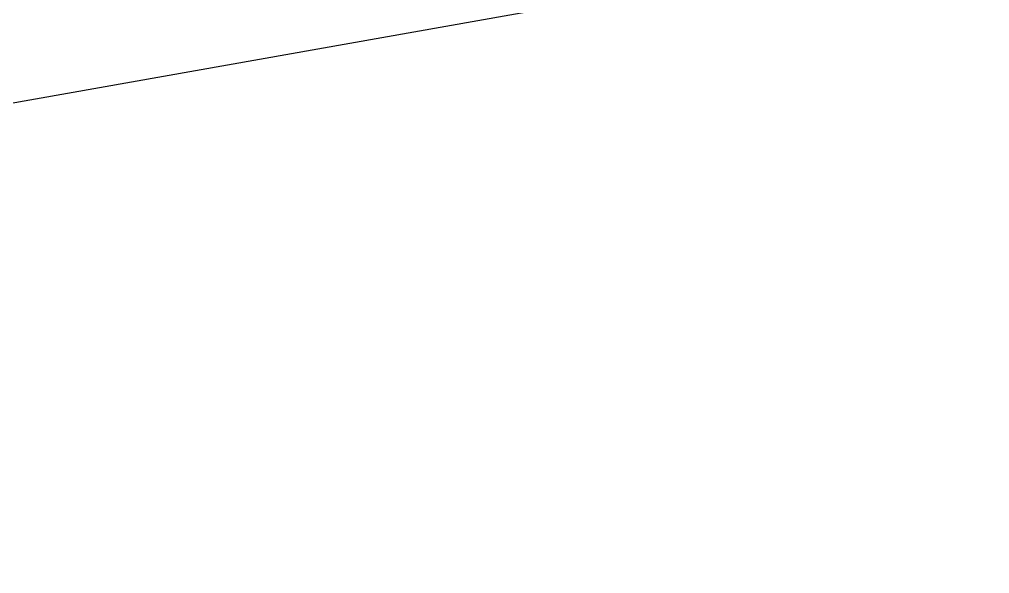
# Model space of a CAD drawing. Header units: millimetres. Extents: x 0 to 8967983, y -224399 to 13801.
# Drawn here: x 71331.5 to 71336.9, y -193396.44 to -193393.35 of the extents above; entities that cross this region are included whole.
import ezdxf

# ---------------------------------------------------------------- set-up
doc = ezdxf.new("R2010")
doc.units = ezdxf.units.MM
doc.header["$LTSCALE"] = 10
doc.layers.add('Архитектура', color=251, linetype='Continuous')

msp = doc.modelspace()

# ---------------------------------------------------------------- linework, layer by layer
at = {"layer": 'Архитектура', "lineweight": 25, "transparency": 33554684}
msp.add_lwpolyline([(71338.5862, -193399.4831), (71336.0074, -193398.2067), (71335.746, -193398.1292), (71331.3041, -193398.9165), (71330.9865, -193399.2204), (71330.1036, -193399.1292), (71329.4014, -193395.1675), (71330.1916, -193394.0369), (71352.8109, -193390.0279)], dxfattribs=at)
msp.add_lwpolyline([(71338.5862, -193399.4831), (71336.0074, -193398.2067), (71335.746, -193398.1292), (71331.3041, -193398.9165), (71330.9865, -193399.2204), (71330.1036, -193399.1292), (71329.4014, -193395.1675), (71330.1916, -193394.0369), (71352.8109, -193390.0279)], dxfattribs=at)
msp.add_lwpolyline([(71338.5862, -193399.4831), (71336.0074, -193398.2067), (71335.746, -193398.1292), (71331.3041, -193398.9165), (71330.9865, -193399.2204), (71330.1036, -193399.1292), (71329.4014, -193395.1675), (71330.1916, -193394.0369), (71352.8109, -193390.0279)], dxfattribs=at)
msp.add_lwpolyline([(71338.5862, -193399.4831), (71336.0074, -193398.2067), (71335.746, -193398.1292), (71331.3041, -193398.9165), (71330.9865, -193399.2204), (71330.1036, -193399.1292), (71329.4014, -193395.1675), (71330.1916, -193394.0369), (71352.8109, -193390.0279)], dxfattribs=at)
msp.add_lwpolyline([(71338.5862, -193399.4831), (71336.0074, -193398.2067), (71335.746, -193398.1292), (71331.3041, -193398.9165), (71330.9865, -193399.2204), (71330.1036, -193399.1292), (71329.4014, -193395.1675), (71330.1916, -193394.0369), (71352.8109, -193390.0279)], dxfattribs=at)
msp.add_lwpolyline([(71338.5862, -193399.4831), (71336.0074, -193398.2067), (71335.746, -193398.1292), (71331.3041, -193398.9165), (71330.9865, -193399.2204), (71330.1036, -193399.1292), (71329.4014, -193395.1675), (71330.1916, -193394.0369), (71352.8109, -193390.0279)], dxfattribs=at)
msp.add_lwpolyline([(71338.5862, -193399.4831), (71336.0074, -193398.2067), (71335.746, -193398.1292), (71331.3041, -193398.9165), (71330.9865, -193399.2204), (71330.1036, -193399.1292), (71329.4014, -193395.1675), (71330.1916, -193394.0369), (71352.8109, -193390.0279)], dxfattribs=at)
msp.add_lwpolyline([(71338.5862, -193399.4831), (71336.0074, -193398.2067), (71335.746, -193398.1292), (71331.3041, -193398.9165), (71330.9865, -193399.2204), (71330.1036, -193399.1292), (71329.4014, -193395.1675), (71330.1916, -193394.0369), (71352.8109, -193390.0279)], dxfattribs=at)
msp.add_lwpolyline([(71338.5862, -193399.4831), (71336.0074, -193398.2067), (71335.746, -193398.1292), (71331.3041, -193398.9165), (71330.9865, -193399.2204), (71330.1036, -193399.1292), (71329.4014, -193395.1675), (71330.1916, -193394.0369), (71352.8109, -193390.0279)], dxfattribs=at)
msp.add_lwpolyline([(71338.5862, -193399.4831), (71336.0074, -193398.2067), (71335.746, -193398.1292), (71331.3041, -193398.9165), (71330.9865, -193399.2204), (71330.1036, -193399.1292), (71329.4014, -193395.1675), (71330.1916, -193394.0369), (71352.8109, -193390.0279)], dxfattribs=at)
msp.add_lwpolyline([(71338.5862, -193399.4831), (71336.0074, -193398.2067), (71335.746, -193398.1292), (71331.3041, -193398.9165), (71330.9865, -193399.2204), (71330.1036, -193399.1292), (71329.4014, -193395.1675), (71330.1916, -193394.0369), (71352.8109, -193390.0279)], dxfattribs=at)
msp.add_lwpolyline([(71338.5862, -193399.4831), (71336.0074, -193398.2067), (71335.746, -193398.1292), (71331.3041, -193398.9165), (71330.9865, -193399.2204), (71330.1036, -193399.1292), (71329.4014, -193395.1675), (71330.1916, -193394.0369), (71352.8109, -193390.0279)], dxfattribs=at)
msp.add_lwpolyline([(71338.5862, -193399.4831), (71336.0074, -193398.2067), (71335.746, -193398.1292), (71331.3041, -193398.9165), (71330.9865, -193399.2204), (71330.1036, -193399.1292), (71329.4014, -193395.1675), (71330.1916, -193394.0369), (71352.8109, -193390.0279)], dxfattribs=at)
msp.add_lwpolyline([(71338.5862, -193399.4831), (71336.0074, -193398.2067), (71335.746, -193398.1292), (71331.3041, -193398.9165), (71330.9865, -193399.2204), (71330.1036, -193399.1292), (71329.4014, -193395.1675), (71330.1916, -193394.0369), (71352.8109, -193390.0279)], dxfattribs=at)
msp.add_lwpolyline([(71338.5862, -193399.4831), (71336.0074, -193398.2067), (71335.746, -193398.1292), (71331.3041, -193398.9165), (71330.9865, -193399.2204), (71330.1036, -193399.1292), (71329.4014, -193395.1675), (71330.1916, -193394.0369), (71352.8109, -193390.0279)], dxfattribs=at)
msp.add_lwpolyline([(71338.5862, -193399.4831), (71336.0074, -193398.2067), (71335.746, -193398.1292), (71331.3041, -193398.9165), (71330.9865, -193399.2204), (71330.1036, -193399.1292), (71329.4014, -193395.1675), (71330.1916, -193394.0369), (71352.8109, -193390.0279)], dxfattribs=at)
msp.add_lwpolyline([(71338.5862, -193399.4831), (71336.0074, -193398.2067), (71335.746, -193398.1292), (71331.3041, -193398.9165), (71330.9865, -193399.2204), (71330.1036, -193399.1292), (71329.4014, -193395.1675), (71330.1916, -193394.0369), (71352.8109, -193390.0279)], dxfattribs=at)
msp.add_lwpolyline([(71338.5862, -193399.4831), (71336.0074, -193398.2067), (71335.746, -193398.1292), (71331.3041, -193398.9165), (71330.9865, -193399.2204), (71330.1036, -193399.1292), (71329.4014, -193395.1675), (71330.1916, -193394.0369), (71352.8109, -193390.0279)], dxfattribs=at)
msp.add_lwpolyline([(71338.5862, -193399.4831), (71336.0074, -193398.2067), (71335.746, -193398.1292), (71331.3041, -193398.9165), (71330.9865, -193399.2204), (71330.1036, -193399.1292), (71329.4014, -193395.1675), (71330.1916, -193394.0369), (71352.8109, -193390.0279)], dxfattribs=at)
msp.add_lwpolyline([(71338.5862, -193399.4831), (71336.0074, -193398.2067), (71335.746, -193398.1292), (71331.3041, -193398.9165), (71330.9865, -193399.2204), (71330.1036, -193399.1292), (71329.4014, -193395.1675), (71330.1916, -193394.0369), (71352.8109, -193390.0279)], dxfattribs=at)
msp.add_lwpolyline([(71338.5862, -193399.4831), (71336.0074, -193398.2067), (71335.746, -193398.1292), (71331.3041, -193398.9165), (71330.9865, -193399.2204), (71330.1036, -193399.1292), (71329.4014, -193395.1675), (71330.1916, -193394.0369), (71352.8109, -193390.0279)], dxfattribs=at)
msp.add_lwpolyline([(71338.5862, -193399.4831), (71336.0074, -193398.2067), (71335.746, -193398.1292), (71331.3041, -193398.9165), (71330.9865, -193399.2204), (71330.1036, -193399.1292), (71329.4014, -193395.1675), (71330.1916, -193394.0369), (71352.8109, -193390.0279)], dxfattribs=at)
msp.add_lwpolyline([(71338.5862, -193399.4831), (71336.0074, -193398.2067), (71335.746, -193398.1292), (71331.3041, -193398.9165), (71330.9865, -193399.2204), (71330.1036, -193399.1292), (71329.4014, -193395.1675), (71330.1916, -193394.0369), (71352.8109, -193390.0279)], dxfattribs=at)
msp.add_lwpolyline([(71338.5862, -193399.4831), (71336.0074, -193398.2067), (71335.746, -193398.1292), (71331.3041, -193398.9165), (71330.9865, -193399.2204), (71330.1036, -193399.1292), (71329.4014, -193395.1675), (71330.1916, -193394.0369), (71352.8109, -193390.0279)], dxfattribs=at)
msp.add_lwpolyline([(71338.5862, -193399.4831), (71336.0074, -193398.2067), (71335.746, -193398.1292), (71331.3041, -193398.9165), (71330.9865, -193399.2204), (71330.1036, -193399.1292), (71329.4014, -193395.1675), (71330.1916, -193394.0369), (71352.8109, -193390.0279)], dxfattribs=at)
msp.add_lwpolyline([(71338.5862, -193399.4831), (71336.0074, -193398.2067), (71335.746, -193398.1292), (71331.3041, -193398.9165), (71330.9865, -193399.2204), (71330.1036, -193399.1292), (71329.4014, -193395.1675), (71330.1916, -193394.0369), (71352.8109, -193390.0279)], dxfattribs=at)
msp.add_lwpolyline([(71338.5862, -193399.4831), (71336.0074, -193398.2067), (71335.746, -193398.1292), (71331.3041, -193398.9165), (71330.9865, -193399.2204), (71330.1036, -193399.1292), (71329.4014, -193395.1675), (71330.1916, -193394.0369), (71352.8109, -193390.0279)], dxfattribs=at)
msp.add_lwpolyline([(71338.5862, -193399.4831), (71336.0074, -193398.2067), (71335.746, -193398.1292), (71331.3041, -193398.9165), (71330.9865, -193399.2204), (71330.1036, -193399.1292), (71329.4014, -193395.1675), (71330.1916, -193394.0369), (71352.8109, -193390.0279)], dxfattribs=at)
msp.add_lwpolyline([(71338.5862, -193399.4831), (71336.0074, -193398.2067), (71335.746, -193398.1292), (71331.3041, -193398.9165), (71330.9865, -193399.2204), (71330.1036, -193399.1292), (71329.4014, -193395.1675), (71330.1916, -193394.0369), (71352.8109, -193390.0279)], dxfattribs=at)
msp.add_lwpolyline([(71338.5862, -193399.4831), (71336.0074, -193398.2067), (71335.746, -193398.1292), (71331.3041, -193398.9165), (71330.9865, -193399.2204), (71330.1036, -193399.1292), (71329.4014, -193395.1675), (71330.1916, -193394.0369), (71352.8109, -193390.0279)], dxfattribs=at)
msp.add_lwpolyline([(71338.5862, -193399.4831), (71336.0074, -193398.2067), (71335.746, -193398.1292), (71331.3041, -193398.9165), (71330.9865, -193399.2204), (71330.1036, -193399.1292), (71329.4014, -193395.1675), (71330.1916, -193394.0369), (71352.8109, -193390.0279)], dxfattribs=at)
msp.add_lwpolyline([(71338.5862, -193399.4831), (71336.0074, -193398.2067), (71335.746, -193398.1292), (71331.3041, -193398.9165), (71330.9865, -193399.2204), (71330.1036, -193399.1292), (71329.4014, -193395.1675), (71330.1916, -193394.0369), (71352.8109, -193390.0279)], dxfattribs=at)
msp.add_lwpolyline([(71338.5862, -193399.4831), (71336.0074, -193398.2067), (71335.746, -193398.1292), (71331.3041, -193398.9165), (71330.9865, -193399.2204), (71330.1036, -193399.1292), (71329.4014, -193395.1675), (71330.1916, -193394.0369), (71352.8109, -193390.0279)], dxfattribs=at)
msp.add_lwpolyline([(71338.5862, -193399.4831), (71336.0074, -193398.2067), (71335.746, -193398.1292), (71331.3041, -193398.9165), (71330.9865, -193399.2204), (71330.1036, -193399.1292), (71329.4014, -193395.1675), (71330.1916, -193394.0369), (71352.8109, -193390.0279)], dxfattribs=at)
msp.add_lwpolyline([(71338.5862, -193399.4831), (71336.0074, -193398.2067), (71335.746, -193398.1292), (71331.3041, -193398.9165), (71330.9865, -193399.2204), (71330.1036, -193399.1292), (71329.4014, -193395.1675), (71330.1916, -193394.0369), (71352.8109, -193390.0279)], dxfattribs=at)
msp.add_lwpolyline([(71338.5862, -193399.4831), (71336.0074, -193398.2067), (71335.746, -193398.1292), (71331.3041, -193398.9165), (71330.9865, -193399.2204), (71330.1036, -193399.1292), (71329.4014, -193395.1675), (71330.1916, -193394.0369), (71352.8109, -193390.0279)], dxfattribs=at)
msp.add_lwpolyline([(71338.5862, -193399.4831), (71336.0074, -193398.2067), (71335.746, -193398.1292), (71331.3041, -193398.9165), (71330.9865, -193399.2204), (71330.1036, -193399.1292), (71329.4014, -193395.1675), (71330.1916, -193394.0369), (71352.8109, -193390.0279)], dxfattribs=at)
msp.add_lwpolyline([(71338.5862, -193399.4831), (71336.0074, -193398.2067), (71335.746, -193398.1292), (71331.3041, -193398.9165), (71330.9865, -193399.2204), (71330.1036, -193399.1292), (71329.4014, -193395.1675), (71330.1916, -193394.0369), (71352.8109, -193390.0279)], dxfattribs=at)
msp.add_lwpolyline([(71338.5862, -193399.4831), (71336.0074, -193398.2067), (71335.746, -193398.1292), (71331.3041, -193398.9165), (71330.9865, -193399.2204), (71330.1036, -193399.1292), (71329.4014, -193395.1675), (71330.1916, -193394.0369), (71352.8109, -193390.0279)], dxfattribs=at)
msp.add_lwpolyline([(71338.5862, -193399.4831), (71336.0074, -193398.2067), (71335.746, -193398.1292), (71331.3041, -193398.9165), (71330.9865, -193399.2204), (71330.1036, -193399.1292), (71329.4014, -193395.1675), (71330.1916, -193394.0369), (71352.8109, -193390.0279)], dxfattribs=at)
msp.add_lwpolyline([(71338.5862, -193399.4831), (71336.0074, -193398.2067), (71335.746, -193398.1292), (71331.3041, -193398.9165), (71330.9865, -193399.2204), (71330.1036, -193399.1292), (71329.4014, -193395.1675), (71330.1916, -193394.0369), (71352.8109, -193390.0279)], dxfattribs=at)
msp.add_lwpolyline([(71338.5862, -193399.4831), (71336.0074, -193398.2067), (71335.746, -193398.1292), (71331.3041, -193398.9165), (71330.9865, -193399.2204), (71330.1036, -193399.1292), (71329.4014, -193395.1675), (71330.1916, -193394.0369), (71352.8109, -193390.0279)], dxfattribs=at)
msp.add_lwpolyline([(71338.5862, -193399.4831), (71336.0074, -193398.2067), (71335.746, -193398.1292), (71331.3041, -193398.9165), (71330.9865, -193399.2204), (71330.1036, -193399.1292), (71329.4014, -193395.1675), (71330.1916, -193394.0369), (71352.8109, -193390.0279)], dxfattribs=at)
msp.add_lwpolyline([(71338.5862, -193399.4831), (71336.0074, -193398.2067), (71335.746, -193398.1292), (71331.3041, -193398.9165), (71330.9865, -193399.2204), (71330.1036, -193399.1292), (71329.4014, -193395.1675), (71330.1916, -193394.0369), (71352.8109, -193390.0279)], dxfattribs=at)
msp.add_lwpolyline([(71338.5862, -193399.4831), (71336.0074, -193398.2067), (71335.746, -193398.1292), (71331.3041, -193398.9165), (71330.9865, -193399.2204), (71330.1036, -193399.1292), (71329.4014, -193395.1675), (71330.1916, -193394.0369), (71352.8109, -193390.0279)], dxfattribs=at)
msp.add_lwpolyline([(71338.5862, -193399.4831), (71336.0074, -193398.2067), (71335.746, -193398.1292), (71331.3041, -193398.9165), (71330.9865, -193399.2204), (71330.1036, -193399.1292), (71329.4014, -193395.1675), (71330.1916, -193394.0369), (71352.8109, -193390.0279)], dxfattribs=at)
msp.add_lwpolyline([(71338.5862, -193399.4831), (71336.0074, -193398.2067), (71335.746, -193398.1292), (71331.3041, -193398.9165), (71330.9865, -193399.2204), (71330.1036, -193399.1292), (71329.4014, -193395.1675), (71330.1916, -193394.0369), (71352.8109, -193390.0279)], dxfattribs=at)
msp.add_lwpolyline([(71338.5862, -193399.4831), (71336.0074, -193398.2067), (71335.746, -193398.1292), (71331.3041, -193398.9165), (71330.9865, -193399.2204), (71330.1036, -193399.1292), (71329.4014, -193395.1675), (71330.1916, -193394.0369), (71352.8109, -193390.0279)], dxfattribs=at)
msp.add_lwpolyline([(71338.5862, -193399.4831), (71336.0074, -193398.2067), (71335.746, -193398.1292), (71331.3041, -193398.9165), (71330.9865, -193399.2204), (71330.1036, -193399.1292), (71329.4014, -193395.1675), (71330.1916, -193394.0369), (71352.8109, -193390.0279)], dxfattribs=at)
msp.add_lwpolyline([(71338.5862, -193399.4831), (71336.0074, -193398.2067), (71335.746, -193398.1292), (71331.3041, -193398.9165), (71330.9865, -193399.2204), (71330.1036, -193399.1292), (71329.4014, -193395.1675), (71330.1916, -193394.0369), (71352.8109, -193390.0279)], dxfattribs=at)
msp.add_lwpolyline([(71338.5862, -193399.4831), (71336.0074, -193398.2067), (71335.746, -193398.1292), (71331.3041, -193398.9165), (71330.9865, -193399.2204), (71330.1036, -193399.1292), (71329.4014, -193395.1675), (71330.1916, -193394.0369), (71352.8109, -193390.0279)], dxfattribs=at)
msp.add_lwpolyline([(71338.5862, -193399.4831), (71336.0074, -193398.2067), (71335.746, -193398.1292), (71331.3041, -193398.9165), (71330.9865, -193399.2204), (71330.1036, -193399.1292), (71329.4014, -193395.1675), (71330.1916, -193394.0369), (71352.8109, -193390.0279)], dxfattribs=at)
msp.add_lwpolyline([(71338.5862, -193399.4831), (71336.0074, -193398.2067), (71335.746, -193398.1292), (71331.3041, -193398.9165), (71330.9865, -193399.2204), (71330.1036, -193399.1292), (71329.4014, -193395.1675), (71330.1916, -193394.0369), (71352.8109, -193390.0279)], dxfattribs=at)
msp.add_lwpolyline([(71338.5862, -193399.4831), (71336.0074, -193398.2067), (71335.746, -193398.1292), (71331.3041, -193398.9165), (71330.9865, -193399.2204), (71330.1036, -193399.1292), (71329.4014, -193395.1675), (71330.1916, -193394.0369), (71352.8109, -193390.0279)], dxfattribs=at)
msp.add_lwpolyline([(71338.5862, -193399.4831), (71336.0074, -193398.2067), (71335.746, -193398.1292), (71331.3041, -193398.9165), (71330.9865, -193399.2204), (71330.1036, -193399.1292), (71329.4014, -193395.1675), (71330.1916, -193394.0369), (71352.8109, -193390.0279)], dxfattribs=at)
msp.add_lwpolyline([(71338.5862, -193399.4831), (71336.0074, -193398.2067), (71335.746, -193398.1292), (71331.3041, -193398.9165), (71330.9865, -193399.2204), (71330.1036, -193399.1292), (71329.4014, -193395.1675), (71330.1916, -193394.0369), (71352.8109, -193390.0279)], dxfattribs=at)
msp.add_lwpolyline([(71338.5862, -193399.4831), (71336.0074, -193398.2067), (71335.746, -193398.1292), (71331.3041, -193398.9165), (71330.9865, -193399.2204), (71330.1036, -193399.1292), (71329.4014, -193395.1675), (71330.1916, -193394.0369), (71352.8109, -193390.0279)], dxfattribs=at)
msp.add_lwpolyline([(71338.5862, -193399.4831), (71336.0074, -193398.2067), (71335.746, -193398.1292), (71331.3041, -193398.9165), (71330.9865, -193399.2204), (71330.1036, -193399.1292), (71329.4014, -193395.1675), (71330.1916, -193394.0369), (71352.8109, -193390.0279)], dxfattribs=at)
msp.add_lwpolyline([(71338.5862, -193399.4831), (71336.0074, -193398.2067), (71335.746, -193398.1292), (71331.3041, -193398.9165), (71330.9865, -193399.2204), (71330.1036, -193399.1292), (71329.4014, -193395.1675), (71330.1916, -193394.0369), (71352.8109, -193390.0279)], dxfattribs=at)
msp.add_lwpolyline([(71338.5862, -193399.4831), (71336.0074, -193398.2067), (71335.746, -193398.1292), (71331.3041, -193398.9165), (71330.9865, -193399.2204), (71330.1036, -193399.1292), (71329.4014, -193395.1675), (71330.1916, -193394.0369), (71352.8109, -193390.0279)], dxfattribs=at)
msp.add_lwpolyline([(71338.5862, -193399.4831), (71336.0074, -193398.2067), (71335.746, -193398.1292), (71331.3041, -193398.9165), (71330.9865, -193399.2204), (71330.1036, -193399.1292), (71329.4014, -193395.1675), (71330.1916, -193394.0369), (71352.8109, -193390.0279)], dxfattribs=at)
msp.add_lwpolyline([(71338.5862, -193399.4831), (71336.0074, -193398.2067), (71335.746, -193398.1292), (71331.3041, -193398.9165), (71330.9865, -193399.2204), (71330.1036, -193399.1292), (71329.4014, -193395.1675), (71330.1916, -193394.0369), (71352.8109, -193390.0279)], dxfattribs=at)
msp.add_lwpolyline([(71338.5862, -193399.4831), (71336.0074, -193398.2067), (71335.746, -193398.1292), (71331.3041, -193398.9165), (71330.9865, -193399.2204), (71330.1036, -193399.1292), (71329.4014, -193395.1675), (71330.1916, -193394.0369), (71352.8109, -193390.0279)], dxfattribs=at)
msp.add_lwpolyline([(71338.5862, -193399.4831), (71336.0074, -193398.2067), (71335.746, -193398.1292), (71331.3041, -193398.9165), (71330.9865, -193399.2204), (71330.1036, -193399.1292), (71329.4014, -193395.1675), (71330.1916, -193394.0369), (71352.8109, -193390.0279)], dxfattribs=at)
msp.add_lwpolyline([(71338.5862, -193399.4831), (71336.0074, -193398.2067), (71335.746, -193398.1292), (71331.3041, -193398.9165), (71330.9865, -193399.2204), (71330.1036, -193399.1292), (71329.4014, -193395.1675), (71330.1916, -193394.0369), (71352.8109, -193390.0279)], dxfattribs=at)
msp.add_lwpolyline([(71338.5862, -193399.4831), (71336.0074, -193398.2067), (71335.746, -193398.1292), (71331.3041, -193398.9165), (71330.9865, -193399.2204), (71330.1036, -193399.1292), (71329.4014, -193395.1675), (71330.1916, -193394.0369), (71352.8109, -193390.0279)], dxfattribs=at)
msp.add_lwpolyline([(71338.5862, -193399.4831), (71336.0074, -193398.2067), (71335.746, -193398.1292), (71331.3041, -193398.9165), (71330.9865, -193399.2204), (71330.1036, -193399.1292), (71329.4014, -193395.1675), (71330.1916, -193394.0369), (71352.8109, -193390.0279)], dxfattribs=at)
msp.add_lwpolyline([(71338.5862, -193399.4831), (71336.0074, -193398.2067), (71335.746, -193398.1292), (71331.3041, -193398.9165), (71330.9865, -193399.2204), (71330.1036, -193399.1292), (71329.4014, -193395.1675), (71330.1916, -193394.0369), (71352.8109, -193390.0279)], dxfattribs=at)
msp.add_lwpolyline([(71338.5862, -193399.4831), (71336.0074, -193398.2067), (71335.746, -193398.1292), (71331.3041, -193398.9165), (71330.9865, -193399.2204), (71330.1036, -193399.1292), (71329.4014, -193395.1675), (71330.1916, -193394.0369), (71352.8109, -193390.0279)], dxfattribs=at)
msp.add_lwpolyline([(71338.5862, -193399.4831), (71336.0074, -193398.2067), (71335.746, -193398.1292), (71331.3041, -193398.9165), (71330.9865, -193399.2204), (71330.1036, -193399.1292), (71329.4014, -193395.1675), (71330.1916, -193394.0369), (71352.8109, -193390.0279)], dxfattribs=at)
msp.add_lwpolyline([(71338.5862, -193399.4831), (71336.0074, -193398.2067), (71335.746, -193398.1292), (71331.3041, -193398.9165), (71330.9865, -193399.2204), (71330.1036, -193399.1292), (71329.4014, -193395.1675), (71330.1916, -193394.0369), (71352.8109, -193390.0279)], dxfattribs=at)
msp.add_lwpolyline([(71338.5862, -193399.4831), (71336.0074, -193398.2067), (71335.746, -193398.1292), (71331.3041, -193398.9165), (71330.9865, -193399.2204), (71330.1036, -193399.1292), (71329.4014, -193395.1675), (71330.1916, -193394.0369), (71352.8109, -193390.0279)], dxfattribs=at)
msp.add_lwpolyline([(71338.5862, -193399.4831), (71336.0074, -193398.2067), (71335.746, -193398.1292), (71331.3041, -193398.9165), (71330.9865, -193399.2204), (71330.1036, -193399.1292), (71329.4014, -193395.1675), (71330.1916, -193394.0369), (71352.8109, -193390.0279)], dxfattribs=at)
msp.add_lwpolyline([(71338.5862, -193399.4831), (71336.0074, -193398.2067), (71335.746, -193398.1292), (71331.3041, -193398.9165), (71330.9865, -193399.2204), (71330.1036, -193399.1292), (71329.4014, -193395.1675), (71330.1916, -193394.0369), (71352.8109, -193390.0279)], dxfattribs=at)
msp.add_lwpolyline([(71338.5862, -193399.4831), (71336.0074, -193398.2067), (71335.746, -193398.1292), (71331.3041, -193398.9165), (71330.9865, -193399.2204), (71330.1036, -193399.1292), (71329.4014, -193395.1675), (71330.1916, -193394.0369), (71352.8109, -193390.0279)], dxfattribs=at)
msp.add_lwpolyline([(71338.5862, -193399.4831), (71336.0074, -193398.2067), (71335.746, -193398.1292), (71331.3041, -193398.9165), (71330.9865, -193399.2204), (71330.1036, -193399.1292), (71329.4014, -193395.1675), (71330.1916, -193394.0369), (71352.8109, -193390.0279)], dxfattribs=at)
msp.add_lwpolyline([(71338.5862, -193399.4831), (71336.0074, -193398.2067), (71335.746, -193398.1292), (71331.3041, -193398.9165), (71330.9865, -193399.2204), (71330.1036, -193399.1292), (71329.4014, -193395.1675), (71330.1916, -193394.0369), (71352.8109, -193390.0279)], dxfattribs=at)
msp.add_lwpolyline([(71338.5862, -193399.4831), (71336.0074, -193398.2067), (71335.746, -193398.1292), (71331.3041, -193398.9165), (71330.9865, -193399.2204), (71330.1036, -193399.1292), (71329.4014, -193395.1675), (71330.1916, -193394.0369), (71352.8109, -193390.0279)], dxfattribs=at)
msp.add_lwpolyline([(71338.5862, -193399.4831), (71336.0074, -193398.2067), (71335.746, -193398.1292), (71331.3041, -193398.9165), (71330.9865, -193399.2204), (71330.1036, -193399.1292), (71329.4014, -193395.1675), (71330.1916, -193394.0369), (71352.8109, -193390.0279)], dxfattribs=at)
msp.add_lwpolyline([(71338.5862, -193399.4831), (71336.0074, -193398.2067), (71335.746, -193398.1292), (71331.3041, -193398.9165), (71330.9865, -193399.2204), (71330.1036, -193399.1292), (71329.4014, -193395.1675), (71330.1916, -193394.0369), (71352.8109, -193390.0279)], dxfattribs=at)
msp.add_lwpolyline([(71338.5862, -193399.4831), (71336.0074, -193398.2067), (71335.746, -193398.1292), (71331.3041, -193398.9165), (71330.9865, -193399.2204), (71330.1036, -193399.1292), (71329.4014, -193395.1675), (71330.1916, -193394.0369), (71352.8109, -193390.0279)], dxfattribs=at)
msp.add_lwpolyline([(71338.5862, -193399.4831), (71336.0074, -193398.2067), (71335.746, -193398.1292), (71331.3041, -193398.9165), (71330.9865, -193399.2204), (71330.1036, -193399.1292), (71329.4014, -193395.1675), (71330.1916, -193394.0369), (71352.8109, -193390.0279)], dxfattribs=at)
msp.add_lwpolyline([(71338.5862, -193399.4831), (71336.0074, -193398.2067), (71335.746, -193398.1292), (71331.3041, -193398.9165), (71330.9865, -193399.2204), (71330.1036, -193399.1292), (71329.4014, -193395.1675), (71330.1916, -193394.0369), (71352.8109, -193390.0279)], dxfattribs=at)
msp.add_lwpolyline([(71338.5862, -193399.4831), (71336.0074, -193398.2067), (71335.746, -193398.1292), (71331.3041, -193398.9165), (71330.9865, -193399.2204), (71330.1036, -193399.1292), (71329.4014, -193395.1675), (71330.1916, -193394.0369), (71352.8109, -193390.0279)], dxfattribs=at)
msp.add_lwpolyline([(71338.5862, -193399.4831), (71336.0074, -193398.2067), (71335.746, -193398.1292), (71331.3041, -193398.9165), (71330.9865, -193399.2204), (71330.1036, -193399.1292), (71329.4014, -193395.1675), (71330.1916, -193394.0369), (71352.8109, -193390.0279)], dxfattribs=at)
msp.add_lwpolyline([(71338.5862, -193399.4831), (71336.0074, -193398.2067), (71335.746, -193398.1292), (71331.3041, -193398.9165), (71330.9865, -193399.2204), (71330.1036, -193399.1292), (71329.4014, -193395.1675), (71330.1916, -193394.0369), (71352.8109, -193390.0279)], dxfattribs=at)
msp.add_lwpolyline([(71338.5862, -193399.4831), (71336.0074, -193398.2067), (71335.746, -193398.1292), (71331.3041, -193398.9165), (71330.9865, -193399.2204), (71330.1036, -193399.1292), (71329.4014, -193395.1675), (71330.1916, -193394.0369), (71352.8109, -193390.0279)], dxfattribs=at)
msp.add_lwpolyline([(71338.5862, -193399.4831), (71336.0074, -193398.2067), (71335.746, -193398.1292), (71331.3041, -193398.9165), (71330.9865, -193399.2204), (71330.1036, -193399.1292), (71329.4014, -193395.1675), (71330.1916, -193394.0369), (71352.8109, -193390.0279)], dxfattribs=at)
msp.add_lwpolyline([(71338.5862, -193399.4831), (71336.0074, -193398.2067), (71335.746, -193398.1292), (71331.3041, -193398.9165), (71330.9865, -193399.2204), (71330.1036, -193399.1292), (71329.4014, -193395.1675), (71330.1916, -193394.0369), (71352.8109, -193390.0279)], dxfattribs=at)
msp.add_lwpolyline([(71338.5862, -193399.4831), (71336.0074, -193398.2067), (71335.746, -193398.1292), (71331.3041, -193398.9165), (71330.9865, -193399.2204), (71330.1036, -193399.1292), (71329.4014, -193395.1675), (71330.1916, -193394.0369), (71352.8109, -193390.0279)], dxfattribs=at)
msp.add_lwpolyline([(71338.5862, -193399.4831), (71336.0074, -193398.2067), (71335.746, -193398.1292), (71331.3041, -193398.9165), (71330.9865, -193399.2204), (71330.1036, -193399.1292), (71329.4014, -193395.1675), (71330.1916, -193394.0369), (71352.8109, -193390.0279)], dxfattribs=at)
msp.add_lwpolyline([(71338.5862, -193399.4831), (71336.0074, -193398.2067), (71335.746, -193398.1292), (71331.3041, -193398.9165), (71330.9865, -193399.2204), (71330.1036, -193399.1292), (71329.4014, -193395.1675), (71330.1916, -193394.0369), (71352.8109, -193390.0279)], dxfattribs=at)
msp.add_lwpolyline([(71338.5862, -193399.4831), (71336.0074, -193398.2067), (71335.746, -193398.1292), (71331.3041, -193398.9165), (71330.9865, -193399.2204), (71330.1036, -193399.1292), (71329.4014, -193395.1675), (71330.1916, -193394.0369), (71352.8109, -193390.0279)], dxfattribs=at)
msp.add_lwpolyline([(71338.5862, -193399.4831), (71336.0074, -193398.2067), (71335.746, -193398.1292), (71331.3041, -193398.9165), (71330.9865, -193399.2204), (71330.1036, -193399.1292), (71329.4014, -193395.1675), (71330.1916, -193394.0369), (71352.8109, -193390.0279)], dxfattribs=at)
msp.add_lwpolyline([(71338.5862, -193399.4831), (71336.0074, -193398.2067), (71335.746, -193398.1292), (71331.3041, -193398.9165), (71330.9865, -193399.2204), (71330.1036, -193399.1292), (71329.4014, -193395.1675), (71330.1916, -193394.0369), (71352.8109, -193390.0279)], dxfattribs=at)
msp.add_lwpolyline([(71338.5862, -193399.4831), (71336.0074, -193398.2067), (71335.746, -193398.1292), (71331.3041, -193398.9165), (71330.9865, -193399.2204), (71330.1036, -193399.1292), (71329.4014, -193395.1675), (71330.1916, -193394.0369), (71352.8109, -193390.0279)], dxfattribs=at)
msp.add_lwpolyline([(71338.5862, -193399.4831), (71336.0074, -193398.2067), (71335.746, -193398.1292), (71331.3041, -193398.9165), (71330.9865, -193399.2204), (71330.1036, -193399.1292), (71329.4014, -193395.1675), (71330.1916, -193394.0369), (71352.8109, -193390.0279)], dxfattribs=at)
msp.add_lwpolyline([(71338.5862, -193399.4831), (71336.0074, -193398.2067), (71335.746, -193398.1292), (71331.3041, -193398.9165), (71330.9865, -193399.2204), (71330.1036, -193399.1292), (71329.4014, -193395.1675), (71330.1916, -193394.0369), (71352.8109, -193390.0279)], dxfattribs=at)
msp.add_lwpolyline([(71338.5862, -193399.4831), (71336.0074, -193398.2067), (71335.746, -193398.1292), (71331.3041, -193398.9165), (71330.9865, -193399.2204), (71330.1036, -193399.1292), (71329.4014, -193395.1675), (71330.1916, -193394.0369), (71352.8109, -193390.0279)], dxfattribs=at)
msp.add_lwpolyline([(71338.5862, -193399.4831), (71336.0074, -193398.2067), (71335.746, -193398.1292), (71331.3041, -193398.9165), (71330.9865, -193399.2204), (71330.1036, -193399.1292), (71329.4014, -193395.1675), (71330.1916, -193394.0369), (71352.8109, -193390.0279)], dxfattribs=at)
msp.add_lwpolyline([(71338.5862, -193399.4831), (71336.0074, -193398.2067), (71335.746, -193398.1292), (71331.3041, -193398.9165), (71330.9865, -193399.2204), (71330.1036, -193399.1292), (71329.4014, -193395.1675), (71330.1916, -193394.0369), (71352.8109, -193390.0279)], dxfattribs=at)
msp.add_lwpolyline([(71338.5862, -193399.4831), (71336.0074, -193398.2067), (71335.746, -193398.1292), (71331.3041, -193398.9165), (71330.9865, -193399.2204), (71330.1036, -193399.1292), (71329.4014, -193395.1675), (71330.1916, -193394.0369), (71352.8109, -193390.0279)], dxfattribs=at)
msp.add_lwpolyline([(71338.5862, -193399.4831), (71336.0074, -193398.2067), (71335.746, -193398.1292), (71331.3041, -193398.9165), (71330.9865, -193399.2204), (71330.1036, -193399.1292), (71329.4014, -193395.1675), (71330.1916, -193394.0369), (71352.8109, -193390.0279)], dxfattribs=at)
msp.add_lwpolyline([(71338.5862, -193399.4831), (71336.0074, -193398.2067), (71335.746, -193398.1292), (71331.3041, -193398.9165), (71330.9865, -193399.2204), (71330.1036, -193399.1292), (71329.4014, -193395.1675), (71330.1916, -193394.0369), (71352.8109, -193390.0279)], dxfattribs=at)
msp.add_lwpolyline([(71338.5862, -193399.4831), (71336.0074, -193398.2067), (71335.746, -193398.1292), (71331.3041, -193398.9165), (71330.9865, -193399.2204), (71330.1036, -193399.1292), (71329.4014, -193395.1675), (71330.1916, -193394.0369), (71352.8109, -193390.0279)], dxfattribs=at)
msp.add_lwpolyline([(71338.5862, -193399.4831), (71336.0074, -193398.2067), (71335.746, -193398.1292), (71331.3041, -193398.9165), (71330.9865, -193399.2204), (71330.1036, -193399.1292), (71329.4014, -193395.1675), (71330.1916, -193394.0369), (71352.8109, -193390.0279)], dxfattribs=at)
msp.add_lwpolyline([(71338.5862, -193399.4831), (71336.0074, -193398.2067), (71335.746, -193398.1292), (71331.3041, -193398.9165), (71330.9865, -193399.2204), (71330.1036, -193399.1292), (71329.4014, -193395.1675), (71330.1916, -193394.0369), (71352.8109, -193390.0279)], dxfattribs=at)
msp.add_lwpolyline([(71338.5862, -193399.4831), (71336.0074, -193398.2067), (71335.746, -193398.1292), (71331.3041, -193398.9165), (71330.9865, -193399.2204), (71330.1036, -193399.1292), (71329.4014, -193395.1675), (71330.1916, -193394.0369), (71352.8109, -193390.0279)], dxfattribs=at)
msp.add_lwpolyline([(71338.5862, -193399.4831), (71336.0074, -193398.2067), (71335.746, -193398.1292), (71331.3041, -193398.9165), (71330.9865, -193399.2204), (71330.1036, -193399.1292), (71329.4014, -193395.1675), (71330.1916, -193394.0369), (71352.8109, -193390.0279)], dxfattribs=at)
msp.add_lwpolyline([(71338.5862, -193399.4831), (71336.0074, -193398.2067), (71335.746, -193398.1292), (71331.3041, -193398.9165), (71330.9865, -193399.2204), (71330.1036, -193399.1292), (71329.4014, -193395.1675), (71330.1916, -193394.0369), (71352.8109, -193390.0279)], dxfattribs=at)
msp.add_lwpolyline([(71338.5862, -193399.4831), (71336.0074, -193398.2067), (71335.746, -193398.1292), (71331.3041, -193398.9165), (71330.9865, -193399.2204), (71330.1036, -193399.1292), (71329.4014, -193395.1675), (71330.1916, -193394.0369), (71352.8109, -193390.0279)], dxfattribs=at)
msp.add_lwpolyline([(71338.5862, -193399.4831), (71336.0074, -193398.2067), (71335.746, -193398.1292), (71331.3041, -193398.9165), (71330.9865, -193399.2204), (71330.1036, -193399.1292), (71329.4014, -193395.1675), (71330.1916, -193394.0369), (71352.8109, -193390.0279)], dxfattribs=at)
msp.add_lwpolyline([(71338.5862, -193399.4831), (71336.0074, -193398.2067), (71335.746, -193398.1292), (71331.3041, -193398.9165), (71330.9865, -193399.2204), (71330.1036, -193399.1292), (71329.4014, -193395.1675), (71330.1916, -193394.0369), (71352.8109, -193390.0279)], dxfattribs=at)
msp.add_lwpolyline([(71338.5862, -193399.4831), (71336.0074, -193398.2067), (71335.746, -193398.1292), (71331.3041, -193398.9165), (71330.9865, -193399.2204), (71330.1036, -193399.1292), (71329.4014, -193395.1675), (71330.1916, -193394.0369), (71352.8109, -193390.0279)], dxfattribs=at)
msp.add_lwpolyline([(71338.5862, -193399.4831), (71336.0074, -193398.2067), (71335.746, -193398.1292), (71331.3041, -193398.9165), (71330.9865, -193399.2204), (71330.1036, -193399.1292), (71329.4014, -193395.1675), (71330.1916, -193394.0369), (71352.8109, -193390.0279)], dxfattribs=at)
msp.add_lwpolyline([(71338.5862, -193399.4831), (71336.0074, -193398.2067), (71335.746, -193398.1292), (71331.3041, -193398.9165), (71330.9865, -193399.2204), (71330.1036, -193399.1292), (71329.4014, -193395.1675), (71330.1916, -193394.0369), (71352.8109, -193390.0279)], dxfattribs=at)
msp.add_lwpolyline([(71338.5862, -193399.4831), (71336.0074, -193398.2067), (71335.746, -193398.1292), (71331.3041, -193398.9165), (71330.9865, -193399.2204), (71330.1036, -193399.1292), (71329.4014, -193395.1675), (71330.1916, -193394.0369), (71352.8109, -193390.0279)], dxfattribs=at)
msp.add_lwpolyline([(71338.5862, -193399.4831), (71336.0074, -193398.2067), (71335.746, -193398.1292), (71331.3041, -193398.9165), (71330.9865, -193399.2204), (71330.1036, -193399.1292), (71329.4014, -193395.1675), (71330.1916, -193394.0369), (71352.8109, -193390.0279)], dxfattribs=at)
msp.add_lwpolyline([(71338.5862, -193399.4831), (71336.0074, -193398.2067), (71335.746, -193398.1292), (71331.3041, -193398.9165), (71330.9865, -193399.2204), (71330.1036, -193399.1292), (71329.4014, -193395.1675), (71330.1916, -193394.0369), (71352.8109, -193390.0279)], dxfattribs=at)
msp.add_lwpolyline([(71338.5862, -193399.4831), (71336.0074, -193398.2067), (71335.746, -193398.1292), (71331.3041, -193398.9165), (71330.9865, -193399.2204), (71330.1036, -193399.1292), (71329.4014, -193395.1675), (71330.1916, -193394.0369), (71352.8109, -193390.0279)], dxfattribs=at)
msp.add_lwpolyline([(71338.5862, -193399.4831), (71336.0074, -193398.2067), (71335.746, -193398.1292), (71331.3041, -193398.9165), (71330.9865, -193399.2204), (71330.1036, -193399.1292), (71329.4014, -193395.1675), (71330.1916, -193394.0369), (71352.8109, -193390.0279)], dxfattribs=at)
msp.add_lwpolyline([(71338.5862, -193399.4831), (71336.0074, -193398.2067), (71335.746, -193398.1292), (71331.3041, -193398.9165), (71330.9865, -193399.2204), (71330.1036, -193399.1292), (71329.4014, -193395.1675), (71330.1916, -193394.0369), (71352.8109, -193390.0279)], dxfattribs=at)
msp.add_lwpolyline([(71338.5862, -193399.4831), (71336.0074, -193398.2067), (71335.746, -193398.1292), (71331.3041, -193398.9165), (71330.9865, -193399.2204), (71330.1036, -193399.1292), (71329.4014, -193395.1675), (71330.1916, -193394.0369), (71352.8109, -193390.0279)], dxfattribs=at)
msp.add_lwpolyline([(71338.5862, -193399.4831), (71336.0074, -193398.2067), (71335.746, -193398.1292), (71331.3041, -193398.9165), (71330.9865, -193399.2204), (71330.1036, -193399.1292), (71329.4014, -193395.1675), (71330.1916, -193394.0369), (71352.8109, -193390.0279)], dxfattribs=at)
msp.add_lwpolyline([(71338.5862, -193399.4831), (71336.0074, -193398.2067), (71335.746, -193398.1292), (71331.3041, -193398.9165), (71330.9865, -193399.2204), (71330.1036, -193399.1292), (71329.4014, -193395.1675), (71330.1916, -193394.0369), (71352.8109, -193390.0279)], dxfattribs=at)
msp.add_lwpolyline([(71338.5862, -193399.4831), (71336.0074, -193398.2067), (71335.746, -193398.1292), (71331.3041, -193398.9165), (71330.9865, -193399.2204), (71330.1036, -193399.1292), (71329.4014, -193395.1675), (71330.1916, -193394.0369), (71352.8109, -193390.0279)], dxfattribs=at)
msp.add_lwpolyline([(71338.5862, -193399.4831), (71336.0074, -193398.2067), (71335.746, -193398.1292), (71331.3041, -193398.9165), (71330.9865, -193399.2204), (71330.1036, -193399.1292), (71329.4014, -193395.1675), (71330.1916, -193394.0369), (71352.8109, -193390.0279)], dxfattribs=at)
msp.add_lwpolyline([(71338.5862, -193399.4831), (71336.0074, -193398.2067), (71335.746, -193398.1292), (71331.3041, -193398.9165), (71330.9865, -193399.2204), (71330.1036, -193399.1292), (71329.4014, -193395.1675), (71330.1916, -193394.0369), (71352.8109, -193390.0279)], dxfattribs=at)
msp.add_lwpolyline([(71338.5862, -193399.4831), (71336.0074, -193398.2067), (71335.746, -193398.1292), (71331.3041, -193398.9165), (71330.9865, -193399.2204), (71330.1036, -193399.1292), (71329.4014, -193395.1675), (71330.1916, -193394.0369), (71352.8109, -193390.0279)], dxfattribs=at)
msp.add_lwpolyline([(71338.5862, -193399.4831), (71336.0074, -193398.2067), (71335.746, -193398.1292), (71331.3041, -193398.9165), (71330.9865, -193399.2204), (71330.1036, -193399.1292), (71329.4014, -193395.1675), (71330.1916, -193394.0369), (71352.8109, -193390.0279)], dxfattribs=at)
msp.add_lwpolyline([(71338.5862, -193399.4831), (71336.0074, -193398.2067), (71335.746, -193398.1292), (71331.3041, -193398.9165), (71330.9865, -193399.2204), (71330.1036, -193399.1292), (71329.4014, -193395.1675), (71330.1916, -193394.0369), (71352.8109, -193390.0279)], dxfattribs=at)
msp.add_lwpolyline([(71338.5862, -193399.4831), (71336.0074, -193398.2067), (71335.746, -193398.1292), (71331.3041, -193398.9165), (71330.9865, -193399.2204), (71330.1036, -193399.1292), (71329.4014, -193395.1675), (71330.1916, -193394.0369), (71352.8109, -193390.0279)], dxfattribs=at)
msp.add_lwpolyline([(71338.5862, -193399.4831), (71336.0074, -193398.2067), (71335.746, -193398.1292), (71331.3041, -193398.9165), (71330.9865, -193399.2204), (71330.1036, -193399.1292), (71329.4014, -193395.1675), (71330.1916, -193394.0369), (71352.8109, -193390.0279)], dxfattribs=at)
msp.add_lwpolyline([(71338.5862, -193399.4831), (71336.0074, -193398.2067), (71335.746, -193398.1292), (71331.3041, -193398.9165), (71330.9865, -193399.2204), (71330.1036, -193399.1292), (71329.4014, -193395.1675), (71330.1916, -193394.0369), (71352.8109, -193390.0279)], dxfattribs=at)
msp.add_lwpolyline([(71338.5862, -193399.4831), (71336.0074, -193398.2067), (71335.746, -193398.1292), (71331.3041, -193398.9165), (71330.9865, -193399.2204), (71330.1036, -193399.1292), (71329.4014, -193395.1675), (71330.1916, -193394.0369), (71352.8109, -193390.0279)], dxfattribs=at)
msp.add_lwpolyline([(71338.5862, -193399.4831), (71336.0074, -193398.2067), (71335.746, -193398.1292), (71331.3041, -193398.9165), (71330.9865, -193399.2204), (71330.1036, -193399.1292), (71329.4014, -193395.1675), (71330.1916, -193394.0369), (71352.8109, -193390.0279)], dxfattribs=at)
msp.add_lwpolyline([(71338.5862, -193399.4831), (71336.0074, -193398.2067), (71335.746, -193398.1292), (71331.3041, -193398.9165), (71330.9865, -193399.2204), (71330.1036, -193399.1292), (71329.4014, -193395.1675), (71330.1916, -193394.0369), (71352.8109, -193390.0279)], dxfattribs=at)
msp.add_lwpolyline([(71338.5862, -193399.4831), (71336.0074, -193398.2067), (71335.746, -193398.1292), (71331.3041, -193398.9165), (71330.9865, -193399.2204), (71330.1036, -193399.1292), (71329.4014, -193395.1675), (71330.1916, -193394.0369), (71352.8109, -193390.0279)], dxfattribs=at)
msp.add_lwpolyline([(71338.5862, -193399.4831), (71336.0074, -193398.2067), (71335.746, -193398.1292), (71331.3041, -193398.9165), (71330.9865, -193399.2204), (71330.1036, -193399.1292), (71329.4014, -193395.1675), (71330.1916, -193394.0369), (71352.8109, -193390.0279)], dxfattribs=at)
msp.add_lwpolyline([(71338.5862, -193399.4831), (71336.0074, -193398.2067), (71335.746, -193398.1292), (71331.3041, -193398.9165), (71330.9865, -193399.2204), (71330.1036, -193399.1292), (71329.4014, -193395.1675), (71330.1916, -193394.0369), (71352.8109, -193390.0279)], dxfattribs=at)
msp.add_lwpolyline([(71338.5862, -193399.4831), (71336.0074, -193398.2067), (71335.746, -193398.1292), (71331.3041, -193398.9165), (71330.9865, -193399.2204), (71330.1036, -193399.1292), (71329.4014, -193395.1675), (71330.1916, -193394.0369), (71352.8109, -193390.0279)], dxfattribs=at)
msp.add_lwpolyline([(71338.5862, -193399.4831), (71336.0074, -193398.2067), (71335.746, -193398.1292), (71331.3041, -193398.9165), (71330.9865, -193399.2204), (71330.1036, -193399.1292), (71329.4014, -193395.1675), (71330.1916, -193394.0369), (71352.8109, -193390.0279)], dxfattribs=at)
msp.add_lwpolyline([(71338.5862, -193399.4831), (71336.0074, -193398.2067), (71335.746, -193398.1292), (71331.3041, -193398.9165), (71330.9865, -193399.2204), (71330.1036, -193399.1292), (71329.4014, -193395.1675), (71330.1916, -193394.0369), (71352.8109, -193390.0279)], dxfattribs=at)
msp.add_lwpolyline([(71338.5862, -193399.4831), (71336.0074, -193398.2067), (71335.746, -193398.1292), (71331.3041, -193398.9165), (71330.9865, -193399.2204), (71330.1036, -193399.1292), (71329.4014, -193395.1675), (71330.1916, -193394.0369), (71352.8109, -193390.0279)], dxfattribs=at)
msp.add_lwpolyline([(71338.5862, -193399.4831), (71336.0074, -193398.2067), (71335.746, -193398.1292), (71331.3041, -193398.9165), (71330.9865, -193399.2204), (71330.1036, -193399.1292), (71329.4014, -193395.1675), (71330.1916, -193394.0369), (71352.8109, -193390.0279)], dxfattribs=at)
msp.add_lwpolyline([(71338.5862, -193399.4831), (71336.0074, -193398.2067), (71335.746, -193398.1292), (71331.3041, -193398.9165), (71330.9865, -193399.2204), (71330.1036, -193399.1292), (71329.4014, -193395.1675), (71330.1916, -193394.0369), (71352.8109, -193390.0279)], dxfattribs=at)
msp.add_lwpolyline([(71338.5862, -193399.4831), (71336.0074, -193398.2067), (71335.746, -193398.1292), (71331.3041, -193398.9165), (71330.9865, -193399.2204), (71330.1036, -193399.1292), (71329.4014, -193395.1675), (71330.1916, -193394.0369), (71352.8109, -193390.0279)], dxfattribs=at)
msp.add_lwpolyline([(71338.5862, -193399.4831), (71336.0074, -193398.2067), (71335.746, -193398.1292), (71331.3041, -193398.9165), (71330.9865, -193399.2204), (71330.1036, -193399.1292), (71329.4014, -193395.1675), (71330.1916, -193394.0369), (71352.8109, -193390.0279)], dxfattribs=at)
msp.add_lwpolyline([(71338.5862, -193399.4831), (71336.0074, -193398.2067), (71335.746, -193398.1292), (71331.3041, -193398.9165), (71330.9865, -193399.2204), (71330.1036, -193399.1292), (71329.4014, -193395.1675), (71330.1916, -193394.0369), (71352.8109, -193390.0279)], dxfattribs=at)
msp.add_lwpolyline([(71338.5862, -193399.4831), (71336.0074, -193398.2067), (71335.746, -193398.1292), (71331.3041, -193398.9165), (71330.9865, -193399.2204), (71330.1036, -193399.1292), (71329.4014, -193395.1675), (71330.1916, -193394.0369), (71352.8109, -193390.0279)], dxfattribs=at)
msp.add_lwpolyline([(71338.5862, -193399.4831), (71336.0074, -193398.2067), (71335.746, -193398.1292), (71331.3041, -193398.9165), (71330.9865, -193399.2204), (71330.1036, -193399.1292), (71329.4014, -193395.1675), (71330.1916, -193394.0369), (71352.8109, -193390.0279)], dxfattribs=at)
msp.add_lwpolyline([(71338.5862, -193399.4831), (71336.0074, -193398.2067), (71335.746, -193398.1292), (71331.3041, -193398.9165), (71330.9865, -193399.2204), (71330.1036, -193399.1292), (71329.4014, -193395.1675), (71330.1916, -193394.0369), (71352.8109, -193390.0279)], dxfattribs=at)
msp.add_lwpolyline([(71338.5862, -193399.4831), (71336.0074, -193398.2067), (71335.746, -193398.1292), (71331.3041, -193398.9165), (71330.9865, -193399.2204), (71330.1036, -193399.1292), (71329.4014, -193395.1675), (71330.1916, -193394.0369), (71352.8109, -193390.0279)], dxfattribs=at)
msp.add_lwpolyline([(71338.5862, -193399.4831), (71336.0074, -193398.2067), (71335.746, -193398.1292), (71331.3041, -193398.9165), (71330.9865, -193399.2204), (71330.1036, -193399.1292), (71329.4014, -193395.1675), (71330.1916, -193394.0369), (71352.8109, -193390.0279)], dxfattribs=at)
msp.add_lwpolyline([(71338.5862, -193399.4831), (71336.0074, -193398.2067), (71335.746, -193398.1292), (71331.3041, -193398.9165), (71330.9865, -193399.2204), (71330.1036, -193399.1292), (71329.4014, -193395.1675), (71330.1916, -193394.0369), (71352.8109, -193390.0279)], dxfattribs=at)
msp.add_lwpolyline([(71338.5862, -193399.4831), (71336.0074, -193398.2067), (71335.746, -193398.1292), (71331.3041, -193398.9165), (71330.9865, -193399.2204), (71330.1036, -193399.1292), (71329.4014, -193395.1675), (71330.1916, -193394.0369), (71352.8109, -193390.0279)], dxfattribs=at)
msp.add_lwpolyline([(71338.5862, -193399.4831), (71336.0074, -193398.2067), (71335.746, -193398.1292), (71331.3041, -193398.9165), (71330.9865, -193399.2204), (71330.1036, -193399.1292), (71329.4014, -193395.1675), (71330.1916, -193394.0369), (71352.8109, -193390.0279)], dxfattribs=at)
msp.add_lwpolyline([(71338.5862, -193399.4831), (71336.0074, -193398.2067), (71335.746, -193398.1292), (71331.3041, -193398.9165), (71330.9865, -193399.2204), (71330.1036, -193399.1292), (71329.4014, -193395.1675), (71330.1916, -193394.0369), (71352.8109, -193390.0279)], dxfattribs=at)
msp.add_lwpolyline([(71338.5862, -193399.4831), (71336.0074, -193398.2067), (71335.746, -193398.1292), (71331.3041, -193398.9165), (71330.9865, -193399.2204), (71330.1036, -193399.1292), (71329.4014, -193395.1675), (71330.1916, -193394.0369), (71352.8109, -193390.0279)], dxfattribs=at)
msp.add_lwpolyline([(71338.5862, -193399.4831), (71336.0074, -193398.2067), (71335.746, -193398.1292), (71331.3041, -193398.9165), (71330.9865, -193399.2204), (71330.1036, -193399.1292), (71329.4014, -193395.1675), (71330.1916, -193394.0369), (71352.8109, -193390.0279)], dxfattribs=at)
msp.add_lwpolyline([(71338.5862, -193399.4831), (71336.0074, -193398.2067), (71335.746, -193398.1292), (71331.3041, -193398.9165), (71330.9865, -193399.2204), (71330.1036, -193399.1292), (71329.4014, -193395.1675), (71330.1916, -193394.0369), (71352.8109, -193390.0279)], dxfattribs=at)
msp.add_lwpolyline([(71338.5862, -193399.4831), (71336.0074, -193398.2067), (71335.746, -193398.1292), (71331.3041, -193398.9165), (71330.9865, -193399.2204), (71330.1036, -193399.1292), (71329.4014, -193395.1675), (71330.1916, -193394.0369), (71352.8109, -193390.0279)], dxfattribs=at)
msp.add_lwpolyline([(71338.5862, -193399.4831), (71336.0074, -193398.2067), (71335.746, -193398.1292), (71331.3041, -193398.9165), (71330.9865, -193399.2204), (71330.1036, -193399.1292), (71329.4014, -193395.1675), (71330.1916, -193394.0369), (71352.8109, -193390.0279)], dxfattribs=at)
msp.add_lwpolyline([(71338.5862, -193399.4831), (71336.0074, -193398.2067), (71335.746, -193398.1292), (71331.3041, -193398.9165), (71330.9865, -193399.2204), (71330.1036, -193399.1292), (71329.4014, -193395.1675), (71330.1916, -193394.0369), (71352.8109, -193390.0279)], dxfattribs=at)
msp.add_lwpolyline([(71338.5862, -193399.4831), (71336.0074, -193398.2067), (71335.746, -193398.1292), (71331.3041, -193398.9165), (71330.9865, -193399.2204), (71330.1036, -193399.1292), (71329.4014, -193395.1675), (71330.1916, -193394.0369), (71352.8109, -193390.0279)], dxfattribs=at)
msp.add_lwpolyline([(71338.5862, -193399.4831), (71336.0074, -193398.2067), (71335.746, -193398.1292), (71331.3041, -193398.9165), (71330.9865, -193399.2204), (71330.1036, -193399.1292), (71329.4014, -193395.1675), (71330.1916, -193394.0369), (71352.8109, -193390.0279)], dxfattribs=at)
msp.add_lwpolyline([(71338.5862, -193399.4831), (71336.0074, -193398.2067), (71335.746, -193398.1292), (71331.3041, -193398.9165), (71330.9865, -193399.2204), (71330.1036, -193399.1292), (71329.4014, -193395.1675), (71330.1916, -193394.0369), (71352.8109, -193390.0279)], dxfattribs=at)
msp.add_lwpolyline([(71338.5862, -193399.4831), (71336.0074, -193398.2067), (71335.746, -193398.1292), (71331.3041, -193398.9165), (71330.9865, -193399.2204), (71330.1036, -193399.1292), (71329.4014, -193395.1675), (71330.1916, -193394.0369), (71352.8109, -193390.0279)], dxfattribs=at)
msp.add_lwpolyline([(71338.5862, -193399.4831), (71336.0074, -193398.2067), (71335.746, -193398.1292), (71331.3041, -193398.9165), (71330.9865, -193399.2204), (71330.1036, -193399.1292), (71329.4014, -193395.1675), (71330.1916, -193394.0369), (71352.8109, -193390.0279)], dxfattribs=at)
msp.add_lwpolyline([(71338.5862, -193399.4831), (71336.0074, -193398.2067), (71335.746, -193398.1292), (71331.3041, -193398.9165), (71330.9865, -193399.2204), (71330.1036, -193399.1292), (71329.4014, -193395.1675), (71330.1916, -193394.0369), (71352.8109, -193390.0279)], dxfattribs=at)
msp.add_lwpolyline([(71338.5862, -193399.4831), (71336.0074, -193398.2067), (71335.746, -193398.1292), (71331.3041, -193398.9165), (71330.9865, -193399.2204), (71330.1036, -193399.1292), (71329.4014, -193395.1675), (71330.1916, -193394.0369), (71352.8109, -193390.0279)], dxfattribs=at)
msp.add_lwpolyline([(71338.5862, -193399.4831), (71336.0074, -193398.2067), (71335.746, -193398.1292), (71331.3041, -193398.9165), (71330.9865, -193399.2204), (71330.1036, -193399.1292), (71329.4014, -193395.1675), (71330.1916, -193394.0369), (71352.8109, -193390.0279)], dxfattribs=at)
msp.add_lwpolyline([(71338.5862, -193399.4831), (71336.0074, -193398.2067), (71335.746, -193398.1292), (71331.3041, -193398.9165), (71330.9865, -193399.2204), (71330.1036, -193399.1292), (71329.4014, -193395.1675), (71330.1916, -193394.0369), (71352.8109, -193390.0279)], dxfattribs=at)
msp.add_lwpolyline([(71338.5862, -193399.4831), (71336.0074, -193398.2067), (71335.746, -193398.1292), (71331.3041, -193398.9165), (71330.9865, -193399.2204), (71330.1036, -193399.1292), (71329.4014, -193395.1675), (71330.1916, -193394.0369), (71352.8109, -193390.0279)], dxfattribs=at)
msp.add_lwpolyline([(71338.5862, -193399.4831), (71336.0074, -193398.2067), (71335.746, -193398.1292), (71331.3041, -193398.9165), (71330.9865, -193399.2204), (71330.1036, -193399.1292), (71329.4014, -193395.1675), (71330.1916, -193394.0369), (71352.8109, -193390.0279)], dxfattribs=at)
msp.add_lwpolyline([(71338.5862, -193399.4831), (71336.0074, -193398.2067), (71335.746, -193398.1292), (71331.3041, -193398.9165), (71330.9865, -193399.2204), (71330.1036, -193399.1292), (71329.4014, -193395.1675), (71330.1916, -193394.0369), (71352.8109, -193390.0279)], dxfattribs=at)
msp.add_lwpolyline([(71338.5862, -193399.4831), (71336.0074, -193398.2067), (71335.746, -193398.1292), (71331.3041, -193398.9165), (71330.9865, -193399.2204), (71330.1036, -193399.1292), (71329.4014, -193395.1675), (71330.1916, -193394.0369), (71352.8109, -193390.0279)], dxfattribs=at)
msp.add_lwpolyline([(71338.5862, -193399.4831), (71336.0074, -193398.2067), (71335.746, -193398.1292), (71331.3041, -193398.9165), (71330.9865, -193399.2204), (71330.1036, -193399.1292), (71329.4014, -193395.1675), (71330.1916, -193394.0369), (71352.8109, -193390.0279)], dxfattribs=at)
msp.add_lwpolyline([(71338.5862, -193399.4831), (71336.0074, -193398.2067), (71335.746, -193398.1292), (71331.3041, -193398.9165), (71330.9865, -193399.2204), (71330.1036, -193399.1292), (71329.4014, -193395.1675), (71330.1916, -193394.0369), (71352.8109, -193390.0279)], dxfattribs=at)
msp.add_lwpolyline([(71338.5862, -193399.4831), (71336.0074, -193398.2067), (71335.746, -193398.1292), (71331.3041, -193398.9165), (71330.9865, -193399.2204), (71330.1036, -193399.1292), (71329.4014, -193395.1675), (71330.1916, -193394.0369), (71352.8109, -193390.0279)], dxfattribs=at)
msp.add_lwpolyline([(71338.5862, -193399.4831), (71336.0074, -193398.2067), (71335.746, -193398.1292), (71331.3041, -193398.9165), (71330.9865, -193399.2204), (71330.1036, -193399.1292), (71329.4014, -193395.1675), (71330.1916, -193394.0369), (71352.8109, -193390.0279)], dxfattribs=at)
msp.add_lwpolyline([(71338.5862, -193399.4831), (71336.0074, -193398.2067), (71335.746, -193398.1292), (71331.3041, -193398.9165), (71330.9865, -193399.2204), (71330.1036, -193399.1292), (71329.4014, -193395.1675), (71330.1916, -193394.0369), (71352.8109, -193390.0279)], dxfattribs=at)
msp.add_lwpolyline([(71338.5862, -193399.4831), (71336.0074, -193398.2067), (71335.746, -193398.1292), (71331.3041, -193398.9165), (71330.9865, -193399.2204), (71330.1036, -193399.1292), (71329.4014, -193395.1675), (71330.1916, -193394.0369), (71352.8109, -193390.0279)], dxfattribs=at)
msp.add_lwpolyline([(71338.5862, -193399.4831), (71336.0074, -193398.2067), (71335.746, -193398.1292), (71331.3041, -193398.9165), (71330.9865, -193399.2204), (71330.1036, -193399.1292), (71329.4014, -193395.1675), (71330.1916, -193394.0369), (71352.8109, -193390.0279)], dxfattribs=at)
msp.add_lwpolyline([(71338.5862, -193399.4831), (71336.0074, -193398.2067), (71335.746, -193398.1292), (71331.3041, -193398.9165), (71330.9865, -193399.2204), (71330.1036, -193399.1292), (71329.4014, -193395.1675), (71330.1916, -193394.0369), (71352.8109, -193390.0279)], dxfattribs=at)
msp.add_lwpolyline([(71338.5862, -193399.4831), (71336.0074, -193398.2067), (71335.746, -193398.1292), (71331.3041, -193398.9165), (71330.9865, -193399.2204), (71330.1036, -193399.1292), (71329.4014, -193395.1675), (71330.1916, -193394.0369), (71352.8109, -193390.0279)], dxfattribs=at)
msp.add_lwpolyline([(71338.5862, -193399.4831), (71336.0074, -193398.2067), (71335.746, -193398.1292), (71331.3041, -193398.9165), (71330.9865, -193399.2204), (71330.1036, -193399.1292), (71329.4014, -193395.1675), (71330.1916, -193394.0369), (71352.8109, -193390.0279)], dxfattribs=at)
msp.add_lwpolyline([(71338.5862, -193399.4831), (71336.0074, -193398.2067), (71335.746, -193398.1292), (71331.3041, -193398.9165), (71330.9865, -193399.2204), (71330.1036, -193399.1292), (71329.4014, -193395.1675), (71330.1916, -193394.0369), (71352.8109, -193390.0279)], dxfattribs=at)
msp.add_lwpolyline([(71338.5862, -193399.4831), (71336.0074, -193398.2067), (71335.746, -193398.1292), (71331.3041, -193398.9165), (71330.9865, -193399.2204), (71330.1036, -193399.1292), (71329.4014, -193395.1675), (71330.1916, -193394.0369), (71352.8109, -193390.0279)], dxfattribs=at)
msp.add_lwpolyline([(71338.5862, -193399.4831), (71336.0074, -193398.2067), (71335.746, -193398.1292), (71331.3041, -193398.9165), (71330.9865, -193399.2204), (71330.1036, -193399.1292), (71329.4014, -193395.1675), (71330.1916, -193394.0369), (71352.8109, -193390.0279)], dxfattribs=at)
msp.add_lwpolyline([(71338.5862, -193399.4831), (71336.0074, -193398.2067), (71335.746, -193398.1292), (71331.3041, -193398.9165), (71330.9865, -193399.2204), (71330.1036, -193399.1292), (71329.4014, -193395.1675), (71330.1916, -193394.0369), (71352.8109, -193390.0279)], dxfattribs=at)
msp.add_lwpolyline([(71338.5862, -193399.4831), (71336.0074, -193398.2067), (71335.746, -193398.1292), (71331.3041, -193398.9165), (71330.9865, -193399.2204), (71330.1036, -193399.1292), (71329.4014, -193395.1675), (71330.1916, -193394.0369), (71352.8109, -193390.0279)], dxfattribs=at)
msp.add_lwpolyline([(71338.5862, -193399.4831), (71336.0074, -193398.2067), (71335.746, -193398.1292), (71331.3041, -193398.9165), (71330.9865, -193399.2204), (71330.1036, -193399.1292), (71329.4014, -193395.1675), (71330.1916, -193394.0369), (71352.8109, -193390.0279)], dxfattribs=at)
msp.add_lwpolyline([(71338.5862, -193399.4831), (71336.0074, -193398.2067), (71335.746, -193398.1292), (71331.3041, -193398.9165), (71330.9865, -193399.2204), (71330.1036, -193399.1292), (71329.4014, -193395.1675), (71330.1916, -193394.0369), (71352.8109, -193390.0279)], dxfattribs=at)
msp.add_lwpolyline([(71338.5862, -193399.4831), (71336.0074, -193398.2067), (71335.746, -193398.1292), (71331.3041, -193398.9165), (71330.9865, -193399.2204), (71330.1036, -193399.1292), (71329.4014, -193395.1675), (71330.1916, -193394.0369), (71352.8109, -193390.0279)], dxfattribs=at)
msp.add_lwpolyline([(71338.5862, -193399.4831), (71336.0074, -193398.2067), (71335.746, -193398.1292), (71331.3041, -193398.9165), (71330.9865, -193399.2204), (71330.1036, -193399.1292), (71329.4014, -193395.1675), (71330.1916, -193394.0369), (71352.8109, -193390.0279)], dxfattribs=at)
msp.add_lwpolyline([(71338.5862, -193399.4831), (71336.0074, -193398.2067), (71335.746, -193398.1292), (71331.3041, -193398.9165), (71330.9865, -193399.2204), (71330.1036, -193399.1292), (71329.4014, -193395.1675), (71330.1916, -193394.0369), (71352.8109, -193390.0279)], dxfattribs=at)
msp.add_lwpolyline([(71338.5862, -193399.4831), (71336.0074, -193398.2067), (71335.746, -193398.1292), (71331.3041, -193398.9165), (71330.9865, -193399.2204), (71330.1036, -193399.1292), (71329.4014, -193395.1675), (71330.1916, -193394.0369), (71352.8109, -193390.0279)], dxfattribs=at)
msp.add_lwpolyline([(71338.5862, -193399.4831), (71336.0074, -193398.2067), (71335.746, -193398.1292), (71331.3041, -193398.9165), (71330.9865, -193399.2204), (71330.1036, -193399.1292), (71329.4014, -193395.1675), (71330.1916, -193394.0369), (71352.8109, -193390.0279)], dxfattribs=at)
msp.add_lwpolyline([(71338.5862, -193399.4831), (71336.0074, -193398.2067), (71335.746, -193398.1292), (71331.3041, -193398.9165), (71330.9865, -193399.2204), (71330.1036, -193399.1292), (71329.4014, -193395.1675), (71330.1916, -193394.0369), (71352.8109, -193390.0279)], dxfattribs=at)
msp.add_lwpolyline([(71338.5862, -193399.4831), (71336.0074, -193398.2067), (71335.746, -193398.1292), (71331.3041, -193398.9165), (71330.9865, -193399.2204), (71330.1036, -193399.1292), (71329.4014, -193395.1675), (71330.1916, -193394.0369), (71352.8109, -193390.0279)], dxfattribs=at)
msp.add_lwpolyline([(71338.5862, -193399.4831), (71336.0074, -193398.2067), (71335.746, -193398.1292), (71331.3041, -193398.9165), (71330.9865, -193399.2204), (71330.1036, -193399.1292), (71329.4014, -193395.1675), (71330.1916, -193394.0369), (71352.8109, -193390.0279)], dxfattribs=at)
msp.add_lwpolyline([(71338.5862, -193399.4831), (71336.0074, -193398.2067), (71335.746, -193398.1292), (71331.3041, -193398.9165), (71330.9865, -193399.2204), (71330.1036, -193399.1292), (71329.4014, -193395.1675), (71330.1916, -193394.0369), (71352.8109, -193390.0279)], dxfattribs=at)
msp.add_lwpolyline([(71338.5862, -193399.4831), (71336.0074, -193398.2067), (71335.746, -193398.1292), (71331.3041, -193398.9165), (71330.9865, -193399.2204), (71330.1036, -193399.1292), (71329.4014, -193395.1675), (71330.1916, -193394.0369), (71352.8109, -193390.0279)], dxfattribs=at)
msp.add_lwpolyline([(71338.5862, -193399.4831), (71336.0074, -193398.2067), (71335.746, -193398.1292), (71331.3041, -193398.9165), (71330.9865, -193399.2204), (71330.1036, -193399.1292), (71329.4014, -193395.1675), (71330.1916, -193394.0369), (71352.8109, -193390.0279)], dxfattribs=at)
msp.add_lwpolyline([(71338.5862, -193399.4831), (71336.0074, -193398.2067), (71335.746, -193398.1292), (71331.3041, -193398.9165), (71330.9865, -193399.2204), (71330.1036, -193399.1292), (71329.4014, -193395.1675), (71330.1916, -193394.0369), (71352.8109, -193390.0279)], dxfattribs=at)
msp.add_lwpolyline([(71338.5862, -193399.4831), (71336.0074, -193398.2067), (71335.746, -193398.1292), (71331.3041, -193398.9165), (71330.9865, -193399.2204), (71330.1036, -193399.1292), (71329.4014, -193395.1675), (71330.1916, -193394.0369), (71352.8109, -193390.0279)], dxfattribs=at)
msp.add_lwpolyline([(71338.5862, -193399.4831), (71336.0074, -193398.2067), (71335.746, -193398.1292), (71331.3041, -193398.9165), (71330.9865, -193399.2204), (71330.1036, -193399.1292), (71329.4014, -193395.1675), (71330.1916, -193394.0369), (71352.8109, -193390.0279)], dxfattribs=at)
for centre, radius, start, end in [((68703.3464, -184278.9724), 9144.2835, 272.82063752, 356.28873107), ((68711.0138, -184296.962), 9778.6546, 272.59254797, 356.63539137)]:
    msp.add_arc(centre, radius, start, end, dxfattribs=at)

doc.saveas('drawing.dxf')
